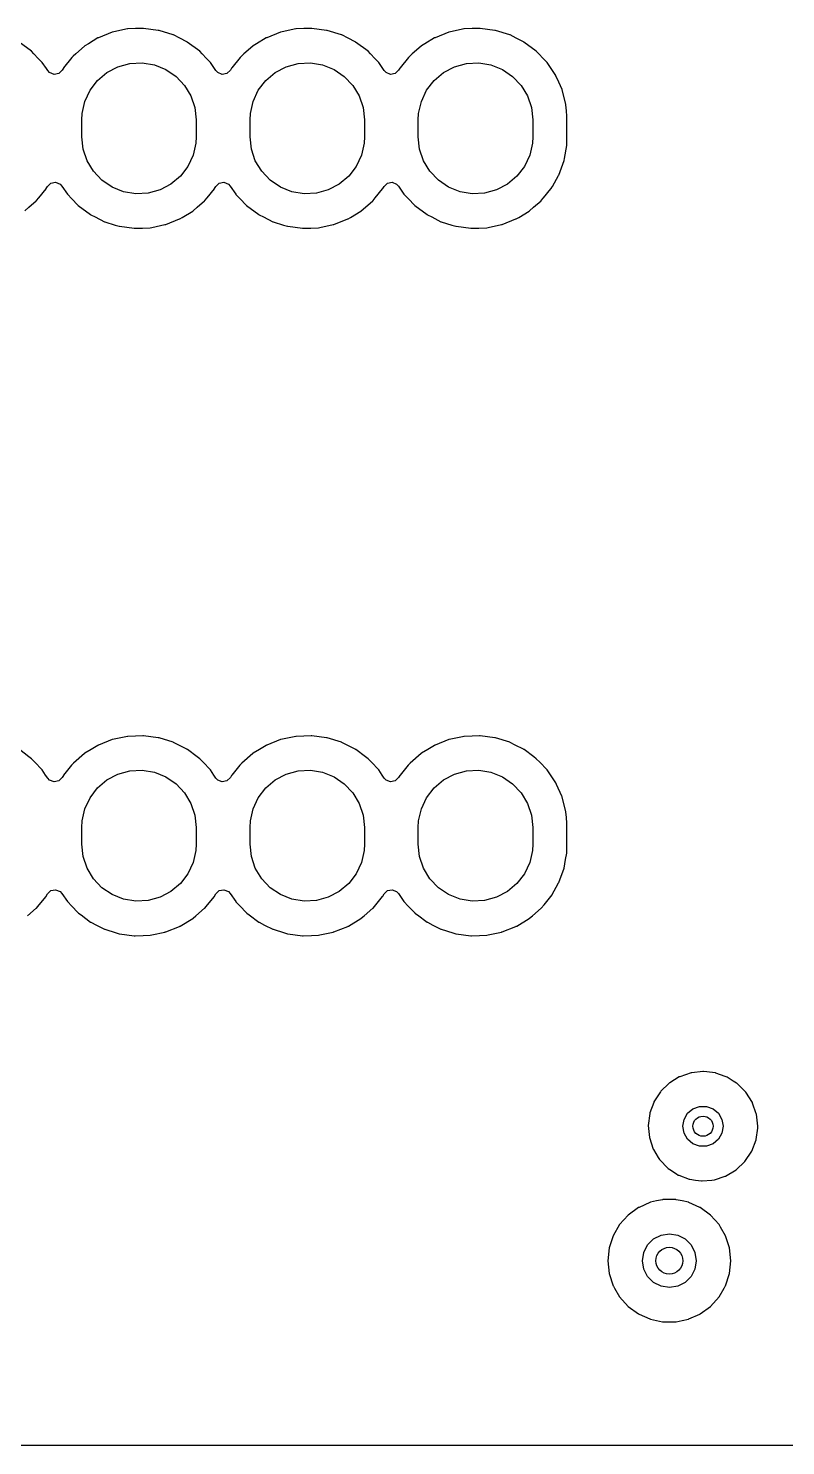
# Model space of a CAD drawing. Extents: x 1.86 to 8.44, y -4.92 to -0.87.
# Drawn here: x 3.227 to 3.67, y -4.921 to -4.091 of the extents above; entities that cross this region are included whole.
import ezdxf

# ---------------------------------------------------------------- set-up
doc = ezdxf.new("R2010")
doc.units = 0
doc.header["$MEASUREMENT"] = 0
doc.layers.add('BLACK', color=7, linetype='CONTINUOUS')

msp = doc.modelspace()

# ---------------------------------------------------------------- linework, layer by layer
at = {"layer": 'BLACK', "linetype": 'CONTINUOUS'}
for p, q in [((3.26808, -4.09711), (3.26255, -4.10047)), ((3.26826, -4.097), (3.26808, -4.09711)), ((3.26808, -4.09711), (3.26808, -4.09711)), ((3.26845, -4.09692), (3.26826, -4.097)), ((3.27651, -4.09374), (3.26845, -4.09692)), ((3.26845, -4.09692), (3.26845, -4.09692)), ((3.2767, -4.09367), (3.27651, -4.09374)), ((3.27651, -4.09374), (3.27651, -4.09374)), ((3.28451, -4.09203), (3.2767, -4.09367)), ((3.28538, -4.09184), (3.28451, -4.09203)), ((3.28558, -4.0918), (3.28538, -4.09184)), ((3.29012, -4.09163), (3.28558, -4.0918)), ((3.29444, -4.09147), (3.29012, -4.09163)), ((3.29465, -4.09146), (3.29444, -4.09147)), ((3.29444, -4.09147), (3.29444, -4.09147)), ((3.29486, -4.09149), (3.29465, -4.09146)), ((3.30344, -4.09263), (3.29486, -4.09149)), ((3.29486, -4.09149), (3.29486, -4.09149)), ((3.30365, -4.09265), (3.30344, -4.09263)), ((3.30385, -4.09272), (3.30365, -4.09265)), ((3.31212, -4.09528), (3.30385, -4.09272)), ((3.31232, -4.09534), (3.31212, -4.09528)), ((3.31212, -4.09528), (3.31212, -4.09528)), ((3.31599, -4.09721), (3.31232, -4.09534)), ((3.32022, -4.09936), (3.31599, -4.09721)), ((3.3665, -4.09711), (3.36097, -4.10047)), ((3.36668, -4.097), (3.3665, -4.09711)), ((3.3665, -4.09711), (3.3665, -4.09711)), ((3.36688, -4.09692), (3.36668, -4.097)), ((3.37493, -4.09374), (3.36688, -4.09692)), ((3.36688, -4.09692), (3.36688, -4.09692)), ((3.37513, -4.09367), (3.37493, -4.09374)), ((3.37493, -4.09374), (3.37493, -4.09374)), ((3.38294, -4.09203), (3.37513, -4.09367)), ((3.3838, -4.09184), (3.38294, -4.09203)), ((3.38401, -4.0918), (3.3838, -4.09184)), ((3.38854, -4.09163), (3.38401, -4.0918)), ((3.39287, -4.09147), (3.38854, -4.09163)), ((3.39308, -4.09146), (3.39287, -4.09147)), ((3.39287, -4.09147), (3.39287, -4.09147)), ((3.39329, -4.09149), (3.39308, -4.09146)), ((3.40187, -4.09263), (3.39329, -4.09149)), ((3.39329, -4.09149), (3.39329, -4.09149)), ((3.40208, -4.09265), (3.40187, -4.09263)), ((3.40228, -4.09272), (3.40208, -4.09265)), ((3.41055, -4.09528), (3.40228, -4.09272)), ((3.41075, -4.09534), (3.41055, -4.09528)), ((3.41055, -4.09528), (3.41055, -4.09528)), ((3.41441, -4.09721), (3.41075, -4.09534)), ((3.41865, -4.09936), (3.41441, -4.09721)), ((3.46493, -4.09711), (3.4594, -4.10047)), ((3.46511, -4.097), (3.46493, -4.09711)), ((3.46493, -4.09711), (3.46493, -4.09711)), ((3.4653, -4.09692), (3.46511, -4.097)), ((3.47336, -4.09374), (3.4653, -4.09692)), ((3.4653, -4.09692), (3.4653, -4.09692)), ((3.47355, -4.09367), (3.47336, -4.09374)), ((3.47336, -4.09374), (3.47336, -4.09374)), ((3.48136, -4.09203), (3.47355, -4.09367)), ((3.48223, -4.09184), (3.48136, -4.09203)), ((3.48243, -4.0918), (3.48223, -4.09184)), ((3.48697, -4.09163), (3.48243, -4.0918)), ((3.4913, -4.09147), (3.48697, -4.09163)), ((3.4915, -4.09146), (3.4913, -4.09147)), ((3.4913, -4.09147), (3.4913, -4.09147)), ((3.49171, -4.09149), (3.4915, -4.09146)), ((3.50029, -4.09263), (3.49171, -4.09149)), ((3.49171, -4.09149), (3.49171, -4.09149)), ((3.5005, -4.09265), (3.50029, -4.09263)), ((3.5007, -4.09272), (3.5005, -4.09265)), ((3.50897, -4.09528), (3.5007, -4.09272)), ((3.50917, -4.09534), (3.50897, -4.09528)), ((3.50897, -4.09528), (3.50897, -4.09528)), ((3.51284, -4.09721), (3.50917, -4.09534)), ((3.51707, -4.09936), (3.51284, -4.09721)), ((3.22927, -4.10488), (3.22199, -4.09946)), ((3.23065, -4.10632), (3.22927, -4.10488)), ((3.23323, -4.10902), (3.23065, -4.10632)), ((3.25513, -4.10637), (3.25364, -4.10766)), ((3.26034, -4.10185), (3.25513, -4.10637)), ((3.2605, -4.10171), (3.26034, -4.10185)), ((3.26255, -4.10047), (3.2605, -4.10171)), ((3.32041, -4.09946), (3.32022, -4.09936)), ((3.32022, -4.09936), (3.32022, -4.09936)), ((3.32769, -4.10488), (3.32041, -4.09946)), ((3.32908, -4.10632), (3.32769, -4.10488)), ((3.33165, -4.10902), (3.32908, -4.10632)), ((3.35356, -4.10637), (3.35207, -4.10766)), ((3.35877, -4.10185), (3.35356, -4.10637)), ((3.35892, -4.10171), (3.35877, -4.10185)), ((3.36097, -4.10047), (3.35892, -4.10171)), ((3.41884, -4.09946), (3.41865, -4.09936)), ((3.41865, -4.09936), (3.41865, -4.09936)), ((3.42612, -4.10488), (3.41884, -4.09946)), ((3.4275, -4.10632), (3.42612, -4.10488)), ((3.43008, -4.10902), (3.4275, -4.10632)), ((3.45198, -4.10637), (3.45049, -4.10766)), ((3.45719, -4.10185), (3.45198, -4.10637)), ((3.45735, -4.10171), (3.45719, -4.10185)), ((3.4594, -4.10047), (3.45735, -4.10171)), ((3.51708, -4.09936), (3.51707, -4.09936)), ((3.51726, -4.09946), (3.51708, -4.09936)), ((3.52454, -4.10488), (3.51726, -4.09946)), ((3.52593, -4.10632), (3.52454, -4.10488)), ((3.5285, -4.10902), (3.52593, -4.10632)), ((3.23553, -4.11144), (3.23323, -4.10902)), ((3.23796, -4.11505), (3.23553, -4.11144)), ((3.23876, -4.11623), (3.23796, -4.11505)), ((3.24789, -4.11468), (3.24718, -4.11592)), ((3.24802, -4.11451), (3.24789, -4.11468)), ((3.25295, -4.10851), (3.24802, -4.11451)), ((3.24802, -4.11451), (3.24802, -4.11451)), ((3.25364, -4.10766), (3.25295, -4.10851)), ((3.27341, -4.11734), (3.27981, -4.11396)), ((3.27981, -4.11396), (3.28678, -4.11204)), ((3.28678, -4.11204), (3.29399, -4.11167)), ((3.29399, -4.11167), (3.30113, -4.11285)), ((3.30113, -4.11285), (3.30784, -4.11553)), ((3.30784, -4.11553), (3.31382, -4.11959)), ((3.33396, -4.11144), (3.33165, -4.10902)), ((3.33639, -4.11505), (3.33396, -4.11144)), ((3.33718, -4.11623), (3.33639, -4.11505)), ((3.34631, -4.11468), (3.34561, -4.11592)), ((3.34645, -4.11451), (3.34631, -4.11468)), ((3.35137, -4.10851), (3.34645, -4.11451)), ((3.34645, -4.11451), (3.34645, -4.11451)), ((3.35207, -4.10766), (3.35137, -4.10851)), ((3.37184, -4.11734), (3.37823, -4.11396)), ((3.37823, -4.11396), (3.3852, -4.11204)), ((3.3852, -4.11204), (3.39242, -4.11167)), ((3.39242, -4.11167), (3.39955, -4.11285)), ((3.39955, -4.11285), (3.40626, -4.11553)), ((3.40626, -4.11553), (3.41224, -4.11959)), ((3.43238, -4.11144), (3.43008, -4.10902)), ((3.43481, -4.11505), (3.43238, -4.11144)), ((3.43561, -4.11623), (3.43481, -4.11505)), ((3.44474, -4.11468), (3.44403, -4.11592)), ((3.44487, -4.11451), (3.44474, -4.11468)), ((3.4498, -4.10851), (3.44487, -4.11451)), ((3.44487, -4.11451), (3.44487, -4.11451)), ((3.45049, -4.10766), (3.4498, -4.10851)), ((3.47026, -4.11734), (3.47666, -4.11396)), ((3.47666, -4.11396), (3.48363, -4.11204)), ((3.48363, -4.11204), (3.49084, -4.11167)), ((3.49084, -4.11167), (3.49798, -4.11285)), ((3.49798, -4.11285), (3.50469, -4.11553)), ((3.50469, -4.11553), (3.51067, -4.11959)), ((3.53081, -4.11144), (3.5285, -4.10902)), ((3.53588, -4.11897), (3.53081, -4.11144)), ((3.23983, -4.11738), (3.23876, -4.11623)), ((3.24243, -4.1184), (3.23983, -4.11738)), ((3.24517, -4.11786), (3.24243, -4.1184)), ((3.24718, -4.11592), (3.24517, -4.11786)), ((3.2635, -4.12774), (3.26789, -4.122)), ((3.26789, -4.122), (3.27341, -4.11734)), ((3.31382, -4.11959), (3.31878, -4.12485)), ((3.33825, -4.11738), (3.33718, -4.11623)), ((3.34086, -4.1184), (3.33825, -4.11738)), ((3.3436, -4.11786), (3.34086, -4.1184)), ((3.34561, -4.11592), (3.3436, -4.11786)), ((3.36193, -4.12774), (3.36632, -4.122)), ((3.36632, -4.122), (3.37184, -4.11734)), ((3.41224, -4.11959), (3.41721, -4.12485)), ((3.43668, -4.11738), (3.43561, -4.11623)), ((3.43928, -4.1184), (3.43668, -4.11738)), ((3.44202, -4.11786), (3.43928, -4.1184)), ((3.44403, -4.11592), (3.44202, -4.11786)), ((3.46035, -4.12774), (3.46474, -4.122)), ((3.46474, -4.122), (3.47026, -4.11734)), ((3.51067, -4.11959), (3.51563, -4.12485)), ((3.53596, -4.11917), (3.53588, -4.11897)), ((3.5377, -4.12302), (3.53596, -4.11917)), ((3.53961, -4.12725), (3.5377, -4.12302)), ((3.26045, -4.13429), (3.2635, -4.12774)), ((3.31878, -4.12485), (3.3225, -4.13104)), ((3.3225, -4.13104), (3.32481, -4.13789)), ((3.35887, -4.13429), (3.36193, -4.12774)), ((3.41721, -4.12485), (3.42093, -4.13104)), ((3.42093, -4.13104), (3.42324, -4.13789)), ((3.4573, -4.13429), (3.46035, -4.12774)), ((3.51563, -4.12485), (3.51935, -4.13104)), ((3.51935, -4.13104), (3.52166, -4.13789)), ((3.53966, -4.12745), (3.53961, -4.12725)), ((3.54183, -4.13583), (3.53966, -4.12745)), ((3.53966, -4.12745), (3.53966, -4.12745)), ((3.25887, -4.14135), (3.26045, -4.13429)), ((3.32481, -4.13789), (3.32559, -4.14508)), ((3.3573, -4.14135), (3.35887, -4.13429)), ((3.42324, -4.13789), (3.42402, -4.14508)), ((3.45572, -4.14135), (3.4573, -4.13429)), ((3.52166, -4.13789), (3.52244, -4.14508)), ((3.54189, -4.13603), (3.54183, -4.13583)), ((3.54183, -4.13583), (3.54183, -4.13583)), ((3.5419, -4.13624), (3.54189, -4.13603)), ((3.5422, -4.13977), (3.5419, -4.13624)), ((3.5419, -4.13624), (3.5419, -4.13624)), ((3.54246, -4.1428), (3.5422, -4.13977)), ((3.25866, -4.14508), (3.25887, -4.14135)), ((3.25866, -4.15492), (3.25866, -4.14508)), ((3.32559, -4.14508), (3.32559, -4.15492)), ((3.35709, -4.14508), (3.3573, -4.14135)), ((3.35709, -4.15492), (3.35709, -4.14508)), ((3.42402, -4.14508), (3.42402, -4.15492)), ((3.45551, -4.14508), (3.45572, -4.14135)), ((3.45551, -4.15492), (3.45551, -4.14508)), ((3.52244, -4.14508), (3.52244, -4.15492)), ((3.54246, -4.15902), (3.54246, -4.1428)), ((3.25944, -4.16211), (3.25866, -4.15492)), ((3.32559, -4.15492), (3.32538, -4.15865)), ((3.35787, -4.16211), (3.35709, -4.15492)), ((3.42402, -4.15492), (3.42381, -4.15865)), ((3.45629, -4.16211), (3.45551, -4.15492)), ((3.52244, -4.15492), (3.52223, -4.15865)), ((3.26175, -4.16896), (3.25944, -4.16211)), ((3.32538, -4.15865), (3.32381, -4.16571)), ((3.36017, -4.16896), (3.35787, -4.16211)), ((3.42381, -4.15865), (3.42223, -4.16571)), ((3.4586, -4.16896), (3.45629, -4.16211)), ((3.52223, -4.15865), (3.52066, -4.16571)), ((3.54102, -4.16771), (3.54239, -4.16013)), ((3.54239, -4.16013), (3.54242, -4.15997)), ((3.54239, -4.16013), (3.54239, -4.16013)), ((3.54242, -4.15997), (3.54246, -4.15902)), ((3.26547, -4.17515), (3.26175, -4.16896)), ((3.32075, -4.17226), (3.31636, -4.178)), ((3.32381, -4.16571), (3.32075, -4.17226)), ((3.3639, -4.17515), (3.36017, -4.16896)), ((3.41918, -4.17226), (3.41479, -4.178)), ((3.42223, -4.16571), (3.41918, -4.17226)), ((3.46232, -4.17515), (3.4586, -4.16896)), ((3.5176, -4.17226), (3.51321, -4.178)), ((3.52066, -4.16571), (3.5176, -4.17226)), ((3.5377, -4.17744), (3.5408, -4.1689)), ((3.5408, -4.1689), (3.54102, -4.16771)), ((3.23864, -4.18408), (3.24065, -4.18214)), ((3.24065, -4.18214), (3.2434, -4.1816)), ((3.2434, -4.1816), (3.246, -4.18262)), ((3.27044, -4.18041), (3.26547, -4.17515)), ((3.27642, -4.18447), (3.27044, -4.18041)), ((3.31636, -4.178), (3.31084, -4.18266)), ((3.33707, -4.18408), (3.33908, -4.18214)), ((3.33908, -4.18214), (3.34182, -4.1816)), ((3.34182, -4.1816), (3.34442, -4.18262)), ((3.36886, -4.18041), (3.3639, -4.17515)), ((3.37484, -4.18447), (3.36886, -4.18041)), ((3.41479, -4.178), (3.40926, -4.18266)), ((3.43549, -4.18408), (3.43751, -4.18214)), ((3.43751, -4.18214), (3.44025, -4.1816)), ((3.44025, -4.1816), (3.44285, -4.18262)), ((3.46729, -4.18041), (3.46232, -4.17515)), ((3.47327, -4.18447), (3.46729, -4.18041)), ((3.51321, -4.178), (3.50769, -4.18266)), ((3.53393, -4.18407), (3.5376, -4.17762)), ((3.5376, -4.17762), (3.5377, -4.17744)), ((3.23352, -4.19071), (3.2378, -4.18549)), ((3.2378, -4.18549), (3.23794, -4.18532)), ((3.2378, -4.18549), (3.2378, -4.18549)), ((3.23794, -4.18532), (3.23864, -4.18408)), ((3.246, -4.18262), (3.24707, -4.18377)), ((3.24707, -4.18377), (3.25029, -4.18856)), ((3.25029, -4.18856), (3.25044, -4.18871)), ((3.25044, -4.18871), (3.25044, -4.18871)), ((3.25044, -4.18871), (3.25265, -4.19102)), ((3.28313, -4.18715), (3.27642, -4.18447)), ((3.29026, -4.18833), (3.28313, -4.18715)), ((3.29748, -4.18796), (3.29026, -4.18833)), ((3.30445, -4.18604), (3.29748, -4.18796)), ((3.31084, -4.18266), (3.30445, -4.18604)), ((3.33195, -4.19071), (3.33623, -4.18549)), ((3.33623, -4.18549), (3.33636, -4.18532)), ((3.33623, -4.18549), (3.33623, -4.18549)), ((3.33636, -4.18532), (3.33707, -4.18408)), ((3.34442, -4.18262), (3.3455, -4.18377)), ((3.3455, -4.18377), (3.34872, -4.18856)), ((3.34872, -4.18856), (3.34886, -4.18871)), ((3.34886, -4.18871), (3.34886, -4.18871)), ((3.34886, -4.18871), (3.35107, -4.19102)), ((3.38155, -4.18715), (3.37484, -4.18447)), ((3.38868, -4.18833), (3.38155, -4.18715)), ((3.3959, -4.18796), (3.38868, -4.18833)), ((3.40287, -4.18604), (3.3959, -4.18796)), ((3.40926, -4.18266), (3.40287, -4.18604)), ((3.43037, -4.19071), (3.43466, -4.18549)), ((3.43466, -4.18549), (3.43479, -4.18532)), ((3.43466, -4.18549), (3.43466, -4.18549)), ((3.43479, -4.18532), (3.43549, -4.18408)), ((3.44285, -4.18262), (3.44392, -4.18377)), ((3.44392, -4.18377), (3.44714, -4.18856)), ((3.44714, -4.18856), (3.44729, -4.18871)), ((3.44729, -4.18871), (3.44729, -4.18871)), ((3.44729, -4.18871), (3.4495, -4.19102)), ((3.47998, -4.18715), (3.47327, -4.18447)), ((3.48711, -4.18833), (3.47998, -4.18715)), ((3.49433, -4.18796), (3.48711, -4.18833)), ((3.5013, -4.18604), (3.49433, -4.18796)), ((3.50769, -4.18266), (3.5013, -4.18604)), ((3.5288, -4.19071), (3.53308, -4.18549)), ((3.53308, -4.18549), (3.53321, -4.18532)), ((3.53308, -4.18549), (3.53308, -4.18549)), ((3.53321, -4.18532), (3.53385, -4.1842)), ((3.53385, -4.1842), (3.53393, -4.18407)), ((3.22533, -4.19829), (3.22771, -4.19623)), ((3.22771, -4.19623), (3.23202, -4.19248)), ((3.23202, -4.19248), (3.23218, -4.19234)), ((3.23202, -4.19248), (3.23202, -4.19248)), ((3.23218, -4.19234), (3.23352, -4.19071)), ((3.25265, -4.19102), (3.25656, -4.19512)), ((3.25656, -4.19512), (3.26384, -4.20054)), ((3.31742, -4.20214), (3.32357, -4.1984)), ((3.32357, -4.1984), (3.32375, -4.19829)), ((3.32357, -4.1984), (3.32357, -4.1984)), ((3.32375, -4.19829), (3.32613, -4.19623)), ((3.32613, -4.19623), (3.33045, -4.19248)), ((3.33045, -4.19248), (3.33061, -4.19234)), ((3.33045, -4.19248), (3.33045, -4.19248)), ((3.33061, -4.19234), (3.33195, -4.19071)), ((3.35107, -4.19102), (3.35498, -4.19512)), ((3.35498, -4.19512), (3.36227, -4.20054)), ((3.41584, -4.20214), (3.422, -4.1984)), ((3.422, -4.1984), (3.42218, -4.19829)), ((3.422, -4.1984), (3.422, -4.1984)), ((3.42218, -4.19829), (3.42456, -4.19623)), ((3.42456, -4.19623), (3.42887, -4.19248)), ((3.42887, -4.19248), (3.42903, -4.19234)), ((3.42887, -4.19248), (3.42887, -4.19248)), ((3.42903, -4.19234), (3.43037, -4.19071)), ((3.4495, -4.19102), (3.45341, -4.19512)), ((3.45341, -4.19512), (3.46069, -4.20054)), ((3.51427, -4.20214), (3.52042, -4.1984)), ((3.52042, -4.1984), (3.5206, -4.19829)), ((3.52042, -4.1984), (3.52042, -4.1984)), ((3.5206, -4.19829), (3.52298, -4.19623)), ((3.52298, -4.19623), (3.5273, -4.19248)), ((3.5273, -4.19248), (3.52746, -4.19234)), ((3.5273, -4.19248), (3.5273, -4.19248)), ((3.52746, -4.19234), (3.5288, -4.19071)), ((3.26384, -4.20054), (3.26403, -4.20064)), ((3.26403, -4.20064), (3.26403, -4.20064)), ((3.26403, -4.20064), (3.26652, -4.2019)), ((3.26652, -4.2019), (3.27193, -4.20466)), ((3.27193, -4.20466), (3.27213, -4.20472)), ((3.27213, -4.20472), (3.27213, -4.20472)), ((3.27213, -4.20472), (3.27826, -4.20662)), ((3.27826, -4.20662), (3.2806, -4.20735)), ((3.29956, -4.20801), (3.30735, -4.20638)), ((3.30735, -4.20638), (3.30755, -4.20633)), ((3.30755, -4.20633), (3.30775, -4.20626)), ((3.30775, -4.20626), (3.3158, -4.20308)), ((3.30775, -4.20626), (3.30775, -4.20626)), ((3.3158, -4.20308), (3.31599, -4.203)), ((3.3158, -4.20308), (3.3158, -4.20308)), ((3.31599, -4.203), (3.31742, -4.20214)), ((3.36227, -4.20054), (3.36245, -4.20064)), ((3.36245, -4.20064), (3.36245, -4.20064)), ((3.36245, -4.20064), (3.36494, -4.2019)), ((3.36494, -4.2019), (3.37036, -4.20466)), ((3.37036, -4.20466), (3.37056, -4.20472)), ((3.37056, -4.20472), (3.37056, -4.20472)), ((3.37056, -4.20472), (3.37669, -4.20662)), ((3.37669, -4.20662), (3.37902, -4.20735)), ((3.39798, -4.20801), (3.40577, -4.20638)), ((3.40577, -4.20638), (3.40598, -4.20633)), ((3.40598, -4.20633), (3.40617, -4.20626)), ((3.40617, -4.20626), (3.41422, -4.20308)), ((3.40617, -4.20626), (3.40617, -4.20626)), ((3.41422, -4.20308), (3.41442, -4.203)), ((3.41422, -4.20308), (3.41422, -4.20308)), ((3.41442, -4.203), (3.41584, -4.20214)), ((3.46069, -4.20054), (3.46088, -4.20064)), ((3.46088, -4.20064), (3.46088, -4.20064)), ((3.46088, -4.20064), (3.46337, -4.2019)), ((3.46337, -4.2019), (3.46878, -4.20466)), ((3.46878, -4.20466), (3.46898, -4.20472)), ((3.46898, -4.20472), (3.46898, -4.20472)), ((3.46898, -4.20472), (3.47511, -4.20662)), ((3.47511, -4.20662), (3.47745, -4.20735)), ((3.49641, -4.20801), (3.5042, -4.20638)), ((3.5042, -4.20638), (3.5044, -4.20633)), ((3.5044, -4.20633), (3.5046, -4.20626)), ((3.5046, -4.20626), (3.51265, -4.20308)), ((3.5046, -4.20626), (3.5046, -4.20626)), ((3.51265, -4.20308), (3.51284, -4.203)), ((3.51265, -4.20308), (3.51265, -4.20308)), ((3.51284, -4.203), (3.51427, -4.20214)), ((3.2806, -4.20735), (3.28081, -4.20737)), ((3.28081, -4.20737), (3.28939, -4.20851)), ((3.28939, -4.20851), (3.28939, -4.20851)), ((3.28939, -4.20851), (3.2896, -4.20854)), ((3.2896, -4.20854), (3.28981, -4.20853)), ((3.28981, -4.20853), (3.29413, -4.20837)), ((3.28981, -4.20853), (3.28981, -4.20853)), ((3.29413, -4.20837), (3.29867, -4.2082)), ((3.29867, -4.2082), (3.29956, -4.20801)), ((3.37902, -4.20735), (3.37923, -4.20737)), ((3.37923, -4.20737), (3.38781, -4.20851)), ((3.38781, -4.20851), (3.38781, -4.20851)), ((3.38781, -4.20851), (3.38802, -4.20854)), ((3.38802, -4.20854), (3.38823, -4.20853)), ((3.38823, -4.20853), (3.39256, -4.20837)), ((3.38823, -4.20853), (3.38823, -4.20853)), ((3.39256, -4.20837), (3.39709, -4.2082)), ((3.39709, -4.2082), (3.39798, -4.20801)), ((3.47745, -4.20735), (3.47766, -4.20737)), ((3.47766, -4.20737), (3.48624, -4.20851)), ((3.48624, -4.20851), (3.48624, -4.20851)), ((3.48624, -4.20851), (3.48645, -4.20854)), ((3.48645, -4.20854), (3.48666, -4.20853)), ((3.48666, -4.20853), (3.49098, -4.20837)), ((3.48666, -4.20853), (3.48666, -4.20853)), ((3.49098, -4.20837), (3.49552, -4.2082)), ((3.49552, -4.2082), (3.49641, -4.20801)), ((3.29012, -4.5058), (3.28558, -4.50597)), ((3.29444, -4.50564), (3.29012, -4.5058)), ((3.29465, -4.50563), (3.29444, -4.50564)), ((3.29444, -4.50564), (3.29444, -4.50564)), ((3.29486, -4.50566), (3.29465, -4.50563)), ((3.30344, -4.5068), (3.29486, -4.50566)), ((3.29486, -4.50566), (3.29486, -4.50566)), ((3.38854, -4.5058), (3.38401, -4.50597)), ((3.39287, -4.50564), (3.38854, -4.5058)), ((3.39308, -4.50563), (3.39287, -4.50564)), ((3.39287, -4.50564), (3.39287, -4.50564)), ((3.39329, -4.50566), (3.39308, -4.50563)), ((3.40187, -4.5068), (3.39329, -4.50566)), ((3.39329, -4.50566), (3.39329, -4.50566)), ((3.48697, -4.5058), (3.48243, -4.50597)), ((3.4913, -4.50564), (3.48697, -4.5058)), ((3.4915, -4.50563), (3.4913, -4.50564)), ((3.4913, -4.50564), (3.4913, -4.50564)), ((3.49171, -4.50566), (3.4915, -4.50563)), ((3.50029, -4.5068), (3.49171, -4.50566)), ((3.49171, -4.50566), (3.49171, -4.50566)), ((3.22772, -4.5179), (3.22216, -4.51376)), ((3.26421, -4.51363), (3.2605, -4.51588)), ((3.26808, -4.51128), (3.26421, -4.51363)), ((3.26826, -4.51117), (3.26808, -4.51128)), ((3.26808, -4.51128), (3.26808, -4.51128)), ((3.26845, -4.5111), (3.26826, -4.51117)), ((3.27651, -4.50792), (3.26845, -4.5111)), ((3.26845, -4.5111), (3.26845, -4.5111)), ((3.2767, -4.50784), (3.27651, -4.50792)), ((3.27651, -4.50792), (3.27651, -4.50792)), ((3.28451, -4.5062), (3.2767, -4.50784)), ((3.28538, -4.50602), (3.28451, -4.5062)), ((3.28558, -4.50597), (3.28538, -4.50602)), ((3.30365, -4.50683), (3.30344, -4.5068)), ((3.30385, -4.50689), (3.30365, -4.50683)), ((3.31212, -4.50946), (3.30385, -4.50689)), ((3.31232, -4.50952), (3.31212, -4.50946)), ((3.31212, -4.50946), (3.31212, -4.50946)), ((3.31542, -4.5111), (3.31232, -4.50952)), ((3.32022, -4.51354), (3.31542, -4.5111)), ((3.32041, -4.51363), (3.32022, -4.51354)), ((3.32022, -4.51354), (3.32022, -4.51354)), ((3.32058, -4.51376), (3.32041, -4.51363)), ((3.32615, -4.5179), (3.32058, -4.51376)), ((3.32058, -4.51376), (3.32058, -4.51376)), ((3.36263, -4.51363), (3.35892, -4.51588)), ((3.3665, -4.51128), (3.36263, -4.51363)), ((3.36668, -4.51117), (3.3665, -4.51128)), ((3.3665, -4.51128), (3.3665, -4.51128)), ((3.36688, -4.5111), (3.36668, -4.51117)), ((3.37493, -4.50792), (3.36688, -4.5111)), ((3.36688, -4.5111), (3.36688, -4.5111)), ((3.37513, -4.50784), (3.37493, -4.50792)), ((3.37493, -4.50792), (3.37493, -4.50792)), ((3.38294, -4.5062), (3.37513, -4.50784)), ((3.3838, -4.50602), (3.38294, -4.5062)), ((3.38401, -4.50597), (3.3838, -4.50602)), ((3.40208, -4.50683), (3.40187, -4.5068)), ((3.40228, -4.50689), (3.40208, -4.50683)), ((3.41055, -4.50946), (3.40228, -4.50689)), ((3.41075, -4.50952), (3.41055, -4.50946)), ((3.41055, -4.50946), (3.41055, -4.50946)), ((3.41385, -4.5111), (3.41075, -4.50952)), ((3.41865, -4.51354), (3.41385, -4.5111)), ((3.41884, -4.51363), (3.41865, -4.51354)), ((3.41865, -4.51354), (3.41865, -4.51354)), ((3.41901, -4.51376), (3.41884, -4.51363)), ((3.42457, -4.5179), (3.41901, -4.51376)), ((3.41901, -4.51376), (3.41901, -4.51376)), ((3.46106, -4.51363), (3.45735, -4.51588)), ((3.46493, -4.51128), (3.46106, -4.51363)), ((3.46511, -4.51117), (3.46493, -4.51128)), ((3.46493, -4.51128), (3.46493, -4.51128)), ((3.4653, -4.5111), (3.46511, -4.51117)), ((3.47336, -4.50792), (3.4653, -4.5111)), ((3.4653, -4.5111), (3.4653, -4.5111)), ((3.47355, -4.50784), (3.47336, -4.50792)), ((3.47336, -4.50792), (3.47336, -4.50792)), ((3.48136, -4.5062), (3.47355, -4.50784)), ((3.48223, -4.50602), (3.48136, -4.5062)), ((3.48243, -4.50597), (3.48223, -4.50602)), ((3.5005, -4.50683), (3.50029, -4.5068)), ((3.5007, -4.50689), (3.5005, -4.50683)), ((3.50897, -4.50946), (3.5007, -4.50689)), ((3.50917, -4.50952), (3.50897, -4.50946)), ((3.50897, -4.50946), (3.50897, -4.50946)), ((3.51227, -4.5111), (3.50917, -4.50952)), ((3.51707, -4.51354), (3.51227, -4.5111)), ((3.51708, -4.51354), (3.51707, -4.51354)), ((3.51726, -4.51363), (3.51708, -4.51354)), ((3.51743, -4.51376), (3.51726, -4.51363)), ((3.523, -4.5179), (3.51743, -4.51376)), ((3.51743, -4.51376), (3.51743, -4.51376)), ((3.22927, -4.51905), (3.22772, -4.5179)), ((3.23125, -4.52113), (3.22927, -4.51905)), ((3.23536, -4.52544), (3.23125, -4.52113)), ((3.25364, -4.52183), (3.25275, -4.52292)), ((3.2539, -4.52161), (3.25364, -4.52183)), ((3.26034, -4.51602), (3.2539, -4.52161)), ((3.2605, -4.51588), (3.26034, -4.51602)), ((3.32769, -4.51905), (3.32615, -4.5179)), ((3.32968, -4.52113), (3.32769, -4.51905)), ((3.33379, -4.52544), (3.32968, -4.52113)), ((3.35207, -4.52183), (3.35117, -4.52292)), ((3.35232, -4.52161), (3.35207, -4.52183)), ((3.35877, -4.51602), (3.35232, -4.52161)), ((3.35892, -4.51588), (3.35877, -4.51602)), ((3.42612, -4.51905), (3.42457, -4.5179)), ((3.4281, -4.52113), (3.42612, -4.51905)), ((3.43222, -4.52544), (3.4281, -4.52113)), ((3.45049, -4.52183), (3.4496, -4.52292)), ((3.45075, -4.52161), (3.45049, -4.52183)), ((3.45719, -4.51602), (3.45075, -4.52161)), ((3.45735, -4.51588), (3.45719, -4.51602)), ((3.52454, -4.51905), (3.523, -4.5179)), ((3.52653, -4.52113), (3.52454, -4.51905)), ((3.53064, -4.52544), (3.52653, -4.52113)), ((3.23553, -4.52562), (3.23536, -4.52544)), ((3.23755, -4.52861), (3.23553, -4.52562)), ((3.23876, -4.5304), (3.23755, -4.52861)), ((3.23983, -4.53155), (3.23876, -4.5304)), ((3.24718, -4.53009), (3.24517, -4.53203)), ((3.24789, -4.52885), (3.24718, -4.53009)), ((3.24802, -4.52869), (3.24789, -4.52885)), ((3.25275, -4.52292), (3.24802, -4.52869)), ((3.24802, -4.52869), (3.24802, -4.52869)), ((3.27341, -4.53151), (3.27981, -4.52814)), ((3.27981, -4.52814), (3.28678, -4.52622)), ((3.28678, -4.52622), (3.29399, -4.52584)), ((3.29399, -4.52584), (3.30113, -4.52702)), ((3.30113, -4.52702), (3.30784, -4.5297)), ((3.30784, -4.5297), (3.31382, -4.53377)), ((3.33396, -4.52562), (3.33379, -4.52544)), ((3.33597, -4.52861), (3.33396, -4.52562)), ((3.33718, -4.5304), (3.33597, -4.52861)), ((3.33825, -4.53155), (3.33718, -4.5304)), ((3.34561, -4.53009), (3.3436, -4.53203)), ((3.34631, -4.52885), (3.34561, -4.53009)), ((3.34645, -4.52869), (3.34631, -4.52885)), ((3.35117, -4.52292), (3.34645, -4.52869)), ((3.34645, -4.52869), (3.34645, -4.52869)), ((3.37184, -4.53151), (3.37823, -4.52814)), ((3.37823, -4.52814), (3.3852, -4.52622)), ((3.3852, -4.52622), (3.39242, -4.52584)), ((3.39242, -4.52584), (3.39955, -4.52702)), ((3.39955, -4.52702), (3.40626, -4.5297)), ((3.40626, -4.5297), (3.41224, -4.53377)), ((3.43238, -4.52562), (3.43222, -4.52544)), ((3.4344, -4.52861), (3.43238, -4.52562)), ((3.43561, -4.5304), (3.4344, -4.52861)), ((3.43668, -4.53155), (3.43561, -4.5304)), ((3.44403, -4.53009), (3.44202, -4.53203)), ((3.44474, -4.52885), (3.44403, -4.53009)), ((3.44487, -4.52869), (3.44474, -4.52885)), ((3.4496, -4.52292), (3.44487, -4.52869)), ((3.44487, -4.52869), (3.44487, -4.52869)), ((3.47026, -4.53151), (3.47666, -4.52814)), ((3.47666, -4.52814), (3.48363, -4.52622)), ((3.48363, -4.52622), (3.49084, -4.52584)), ((3.49084, -4.52584), (3.49798, -4.52702)), ((3.49798, -4.52702), (3.50469, -4.5297)), ((3.50469, -4.5297), (3.51067, -4.53377)), ((3.53081, -4.52562), (3.53064, -4.52544)), ((3.53588, -4.53315), (3.53081, -4.52562)), ((3.24243, -4.53258), (3.23983, -4.53155)), ((3.24517, -4.53203), (3.24243, -4.53258)), ((3.2635, -4.54192), (3.26789, -4.53617)), ((3.26789, -4.53617), (3.27341, -4.53151)), ((3.31382, -4.53377), (3.31878, -4.53902)), ((3.34086, -4.53258), (3.33825, -4.53155)), ((3.3436, -4.53203), (3.34086, -4.53258)), ((3.36193, -4.54192), (3.36632, -4.53617)), ((3.36632, -4.53617), (3.37184, -4.53151)), ((3.41224, -4.53377), (3.41721, -4.53902)), ((3.43928, -4.53258), (3.43668, -4.53155)), ((3.44202, -4.53203), (3.43928, -4.53258)), ((3.46035, -4.54192), (3.46474, -4.53617)), ((3.46474, -4.53617), (3.47026, -4.53151)), ((3.51067, -4.53377), (3.51563, -4.53902)), ((3.53638, -4.53426), (3.53588, -4.53315)), ((3.53944, -4.54105), (3.53638, -4.53426)), ((3.26045, -4.54847), (3.2635, -4.54192)), ((3.31878, -4.53902), (3.3225, -4.54522)), ((3.3225, -4.54522), (3.32481, -4.55207)), ((3.35887, -4.54847), (3.36193, -4.54192)), ((3.41721, -4.53902), (3.42093, -4.54522)), ((3.42093, -4.54522), (3.42324, -4.55207)), ((3.4573, -4.54847), (3.46035, -4.54192)), ((3.51563, -4.53902), (3.51935, -4.54522)), ((3.51935, -4.54522), (3.52166, -4.55207)), ((3.53961, -4.54142), (3.53944, -4.54105)), ((3.53966, -4.54163), (3.53961, -4.54142)), ((3.54183, -4.55), (3.53966, -4.54163)), ((3.53966, -4.54163), (3.53966, -4.54163)), ((3.25866, -4.55925), (3.25887, -4.55552)), ((3.25887, -4.55552), (3.26045, -4.54847)), ((3.32481, -4.55207), (3.32559, -4.55925)), ((3.35709, -4.55925), (3.3573, -4.55552)), ((3.3573, -4.55552), (3.35887, -4.54847)), ((3.42324, -4.55207), (3.42402, -4.55925)), ((3.45551, -4.55925), (3.45572, -4.55552)), ((3.45572, -4.55552), (3.4573, -4.54847)), ((3.52166, -4.55207), (3.52244, -4.55925)), ((3.54189, -4.55021), (3.54183, -4.55)), ((3.54183, -4.55), (3.54183, -4.55)), ((3.5419, -4.55042), (3.54189, -4.55021)), ((3.54214, -4.55324), (3.5419, -4.55042)), ((3.5419, -4.55042), (3.5419, -4.55042)), ((3.54246, -4.55697), (3.54214, -4.55324)), ((3.25866, -4.56909), (3.25866, -4.55925)), ((3.32559, -4.55925), (3.32559, -4.56909)), ((3.35709, -4.56909), (3.35709, -4.55925)), ((3.42402, -4.55925), (3.42402, -4.56909)), ((3.45551, -4.56909), (3.45551, -4.55925)), ((3.52244, -4.55925), (3.52244, -4.56909)), ((3.54246, -4.5732), (3.54246, -4.55697)), ((3.25944, -4.57628), (3.25866, -4.56909)), ((3.32559, -4.56909), (3.32538, -4.57282)), ((3.35787, -4.57628), (3.35709, -4.56909)), ((3.42402, -4.56909), (3.42381, -4.57282)), ((3.45629, -4.57628), (3.45551, -4.56909)), ((3.52244, -4.56909), (3.52223, -4.57282)), ((3.26175, -4.58313), (3.25944, -4.57628)), ((3.32381, -4.57988), (3.32075, -4.58643)), ((3.32538, -4.57282), (3.32381, -4.57988)), ((3.36017, -4.58313), (3.35787, -4.57628)), ((3.42223, -4.57988), (3.41918, -4.58643)), ((3.42381, -4.57282), (3.42223, -4.57988)), ((3.4586, -4.58313), (3.45629, -4.57628)), ((3.52066, -4.57988), (3.5176, -4.58643)), ((3.52223, -4.57282), (3.52066, -4.57988)), ((3.5408, -4.58308), (3.54169, -4.57814)), ((3.54169, -4.57814), (3.54239, -4.57431)), ((3.54239, -4.57431), (3.54242, -4.57415)), ((3.54239, -4.57431), (3.54239, -4.57431)), ((3.54242, -4.57415), (3.54246, -4.5732)), ((3.26547, -4.58933), (3.26175, -4.58313)), ((3.32075, -4.58643), (3.31636, -4.59217)), ((3.3639, -4.58933), (3.36017, -4.58313)), ((3.41918, -4.58643), (3.41479, -4.59217)), ((3.46232, -4.58933), (3.4586, -4.58313)), ((3.5176, -4.58643), (3.51321, -4.59217)), ((3.5377, -4.59161), (3.5408, -4.58308)), ((3.23864, -4.59826), (3.24065, -4.59632)), ((3.24065, -4.59632), (3.2434, -4.59577)), ((3.2434, -4.59577), (3.246, -4.59679)), ((3.246, -4.59679), (3.24707, -4.59794)), ((3.27044, -4.59458), (3.26547, -4.58933)), ((3.27642, -4.59864), (3.27044, -4.59458)), ((3.31084, -4.59684), (3.30445, -4.60021)), ((3.31636, -4.59217), (3.31084, -4.59684)), ((3.33707, -4.59826), (3.33908, -4.59632)), ((3.33908, -4.59632), (3.34182, -4.59577)), ((3.34182, -4.59577), (3.34442, -4.59679)), ((3.34442, -4.59679), (3.3455, -4.59794)), ((3.36886, -4.59458), (3.3639, -4.58933)), ((3.37484, -4.59864), (3.36886, -4.59458)), ((3.40926, -4.59684), (3.40287, -4.60021)), ((3.41479, -4.59217), (3.40926, -4.59684)), ((3.43549, -4.59826), (3.43751, -4.59632)), ((3.43751, -4.59632), (3.44025, -4.59577)), ((3.44025, -4.59577), (3.44285, -4.59679)), ((3.44285, -4.59679), (3.44392, -4.59794)), ((3.46729, -4.59458), (3.46232, -4.58933)), ((3.47327, -4.59864), (3.46729, -4.59458)), ((3.50769, -4.59684), (3.5013, -4.60021)), ((3.51321, -4.59217), (3.50769, -4.59684)), ((3.53353, -4.59894), (3.5376, -4.59179)), ((3.5376, -4.59179), (3.5377, -4.59161)), ((3.23218, -4.60652), (3.23378, -4.60457)), ((3.23378, -4.60457), (3.2378, -4.59966)), ((3.2378, -4.59966), (3.23794, -4.5995)), ((3.2378, -4.59966), (3.2378, -4.59966)), ((3.23794, -4.5995), (3.23864, -4.59826)), ((3.24707, -4.59794), (3.25029, -4.60273)), ((3.25029, -4.60273), (3.25044, -4.60288)), ((3.25044, -4.60288), (3.25044, -4.60288)), ((3.25044, -4.60288), (3.25264, -4.60519)), ((3.25264, -4.60519), (3.25656, -4.6093)), ((3.28313, -4.60133), (3.27642, -4.59864)), ((3.29026, -4.60251), (3.28313, -4.60133)), ((3.29748, -4.60213), (3.29026, -4.60251)), ((3.30445, -4.60021), (3.29748, -4.60213)), ((3.33061, -4.60652), (3.3322, -4.60457)), ((3.3322, -4.60457), (3.33623, -4.59966)), ((3.33623, -4.59966), (3.33636, -4.5995)), ((3.33623, -4.59966), (3.33623, -4.59966)), ((3.33636, -4.5995), (3.33707, -4.59826)), ((3.3455, -4.59794), (3.34872, -4.60273)), ((3.34872, -4.60273), (3.34886, -4.60288)), ((3.34886, -4.60288), (3.34886, -4.60288)), ((3.34886, -4.60288), (3.35107, -4.60519)), ((3.35107, -4.60519), (3.35498, -4.6093)), ((3.38155, -4.60133), (3.37484, -4.59864)), ((3.38868, -4.60251), (3.38155, -4.60133)), ((3.3959, -4.60213), (3.38868, -4.60251)), ((3.40287, -4.60021), (3.3959, -4.60213)), ((3.42903, -4.60652), (3.43063, -4.60457)), ((3.43063, -4.60457), (3.43466, -4.59966)), ((3.43466, -4.59966), (3.43479, -4.5995)), ((3.43466, -4.59966), (3.43466, -4.59966)), ((3.43479, -4.5995), (3.43549, -4.59826)), ((3.44392, -4.59794), (3.44714, -4.60273)), ((3.44714, -4.60273), (3.44729, -4.60288)), ((3.44729, -4.60288), (3.44729, -4.60288)), ((3.44729, -4.60288), (3.44949, -4.60519)), ((3.44949, -4.60519), (3.45341, -4.6093)), ((3.47998, -4.60133), (3.47327, -4.59864)), ((3.48711, -4.60251), (3.47998, -4.60133)), ((3.49433, -4.60213), (3.48711, -4.60251)), ((3.5013, -4.60021), (3.49433, -4.60213)), ((3.52746, -4.60652), (3.52905, -4.60457)), ((3.52905, -4.60457), (3.53308, -4.59966)), ((3.53308, -4.59966), (3.53321, -4.5995)), ((3.53308, -4.59966), (3.53308, -4.59966)), ((3.53321, -4.5995), (3.53353, -4.59894)), ((3.22699, -4.61103), (3.23202, -4.60665)), ((3.23202, -4.60665), (3.23218, -4.60652)), ((3.23202, -4.60665), (3.23202, -4.60665)), ((3.25656, -4.6093), (3.25673, -4.60942)), ((3.25673, -4.60942), (3.25824, -4.61055)), ((3.25824, -4.61055), (3.26384, -4.61471)), ((3.31624, -4.61702), (3.32357, -4.61257)), ((3.32357, -4.61257), (3.32375, -4.61247)), ((3.32357, -4.61257), (3.32357, -4.61257)), ((3.32375, -4.61247), (3.32541, -4.61103)), ((3.32541, -4.61103), (3.33045, -4.60665)), ((3.33045, -4.60665), (3.33061, -4.60652)), ((3.33045, -4.60665), (3.33045, -4.60665)), ((3.35498, -4.6093), (3.35515, -4.60942)), ((3.35515, -4.60942), (3.35666, -4.61055)), ((3.35666, -4.61055), (3.36227, -4.61471)), ((3.41467, -4.61702), (3.422, -4.61257)), ((3.422, -4.61257), (3.42218, -4.61247)), ((3.422, -4.61257), (3.422, -4.61257)), ((3.42218, -4.61247), (3.42384, -4.61103)), ((3.42384, -4.61103), (3.42887, -4.60665)), ((3.42887, -4.60665), (3.42903, -4.60652)), ((3.42887, -4.60665), (3.42887, -4.60665)), ((3.45341, -4.6093), (3.45358, -4.60942)), ((3.45358, -4.60942), (3.45509, -4.61055)), ((3.45509, -4.61055), (3.46069, -4.61471)), ((3.51309, -4.61702), (3.52042, -4.61257)), ((3.52042, -4.61257), (3.5206, -4.61247)), ((3.52042, -4.61257), (3.52042, -4.61257)), ((3.5206, -4.61247), (3.52226, -4.61103)), ((3.52226, -4.61103), (3.5273, -4.60665)), ((3.5273, -4.60665), (3.52745, -4.60653)), ((3.5273, -4.60665), (3.5273, -4.60665)), ((3.52745, -4.60653), (3.52746, -4.60652)), ((3.26384, -4.61471), (3.26403, -4.61481)), ((3.26403, -4.61481), (3.26403, -4.61481)), ((3.26403, -4.61481), (3.26721, -4.61643)), ((3.26721, -4.61643), (3.27193, -4.61883)), ((3.27193, -4.61883), (3.27213, -4.61889)), ((3.27213, -4.61889), (3.27213, -4.61889)), ((3.27213, -4.61889), (3.27884, -4.62097)), ((3.27884, -4.62097), (3.2806, -4.62152)), ((3.2806, -4.62152), (3.28081, -4.62155)), ((3.28081, -4.62155), (3.28939, -4.62268)), ((3.29956, -4.62218), (3.30735, -4.62055)), ((3.30735, -4.62055), (3.30755, -4.62051)), ((3.30755, -4.62051), (3.30775, -4.62043)), ((3.30775, -4.62043), (3.3158, -4.61725)), ((3.30775, -4.62043), (3.30775, -4.62043)), ((3.3158, -4.61725), (3.31599, -4.61717)), ((3.3158, -4.61725), (3.3158, -4.61725)), ((3.31599, -4.61717), (3.31624, -4.61702)), ((3.36227, -4.61471), (3.36245, -4.61481)), ((3.36245, -4.61481), (3.36245, -4.61481)), ((3.36245, -4.61481), (3.36564, -4.61643)), ((3.36564, -4.61643), (3.37036, -4.61883)), ((3.37036, -4.61883), (3.37056, -4.61889)), ((3.37056, -4.61889), (3.37056, -4.61889)), ((3.37056, -4.61889), (3.37726, -4.62097)), ((3.37726, -4.62097), (3.37902, -4.62152)), ((3.37902, -4.62152), (3.37923, -4.62155)), ((3.37923, -4.62155), (3.38781, -4.62268)), ((3.39798, -4.62218), (3.40577, -4.62055)), ((3.40577, -4.62055), (3.40598, -4.62051)), ((3.40598, -4.62051), (3.40617, -4.62043)), ((3.40617, -4.62043), (3.41422, -4.61725)), ((3.40617, -4.62043), (3.40617, -4.62043)), ((3.41422, -4.61725), (3.41442, -4.61717)), ((3.41422, -4.61725), (3.41422, -4.61725)), ((3.41442, -4.61717), (3.41467, -4.61702)), ((3.46069, -4.61471), (3.46088, -4.61481)), ((3.46088, -4.61481), (3.46088, -4.61481)), ((3.46088, -4.61481), (3.46407, -4.61643)), ((3.46407, -4.61643), (3.46878, -4.61883)), ((3.46878, -4.61883), (3.46898, -4.61889)), ((3.46898, -4.61889), (3.46898, -4.61889)), ((3.46898, -4.61889), (3.47569, -4.62097)), ((3.47569, -4.62097), (3.47745, -4.62152)), ((3.47745, -4.62152), (3.47766, -4.62155)), ((3.47766, -4.62155), (3.48624, -4.62268)), ((3.49641, -4.62218), (3.5042, -4.62055)), ((3.5042, -4.62055), (3.5044, -4.62051)), ((3.5044, -4.62051), (3.5046, -4.62043)), ((3.5046, -4.62043), (3.51265, -4.61725)), ((3.5046, -4.62043), (3.5046, -4.62043)), ((3.51265, -4.61725), (3.51284, -4.61717)), ((3.51265, -4.61725), (3.51265, -4.61725)), ((3.51284, -4.61717), (3.51309, -4.61702)), ((3.28939, -4.62268), (3.28939, -4.62268)), ((3.28939, -4.62268), (3.2896, -4.62271)), ((3.2896, -4.62271), (3.28981, -4.6227)), ((3.28981, -4.6227), (3.29455, -4.62253)), ((3.28981, -4.6227), (3.28981, -4.6227)), ((3.29455, -4.62253), (3.29867, -4.62237)), ((3.29867, -4.62237), (3.29956, -4.62218)), ((3.38781, -4.62268), (3.38781, -4.62268)), ((3.38781, -4.62268), (3.38802, -4.62271)), ((3.38802, -4.62271), (3.38823, -4.6227)), ((3.38823, -4.6227), (3.39297, -4.62253)), ((3.38823, -4.6227), (3.38823, -4.6227)), ((3.39297, -4.62253), (3.39709, -4.62237)), ((3.39709, -4.62237), (3.39798, -4.62218)), ((3.48624, -4.62268), (3.48624, -4.62268)), ((3.48624, -4.62268), (3.48645, -4.62271)), ((3.48645, -4.62271), (3.48666, -4.6227)), ((3.48666, -4.6227), (3.4914, -4.62253)), ((3.48666, -4.6227), (3.48666, -4.6227)), ((3.4914, -4.62253), (3.49552, -4.62237)), ((3.49552, -4.62237), (3.49641, -4.62218)), ((3.61517, -4.70297), (3.60841, -4.70527)), ((3.61544, -4.70294), (3.61517, -4.70297)), ((3.622, -4.70225), (3.61544, -4.70294)), ((3.61544, -4.70294), (3.61544, -4.70294)), ((3.62227, -4.70222), (3.622, -4.70225)), ((3.622, -4.70225), (3.622, -4.70225)), ((3.62424, -4.70246), (3.62227, -4.70222)), ((3.62909, -4.70303), (3.62424, -4.70246)), ((3.62936, -4.70307), (3.62909, -4.70303)), ((3.62909, -4.70303), (3.62909, -4.70303)), ((3.62962, -4.70316), (3.62936, -4.70307)), ((3.63494, -4.70505), (3.62962, -4.70316)), ((3.62962, -4.70316), (3.62962, -4.70316)), ((3.60213, -4.7092), (3.59742, -4.71381)), ((3.60233, -4.70901), (3.60213, -4.7092)), ((3.60213, -4.7092), (3.60213, -4.7092)), ((3.60256, -4.70886), (3.60233, -4.70901)), ((3.60817, -4.70541), (3.60256, -4.70886)), ((3.60256, -4.70886), (3.60256, -4.70886)), ((3.60841, -4.70527), (3.60817, -4.70541)), ((3.63609, -4.70546), (3.63494, -4.70505)), ((3.63978, -4.70781), (3.63609, -4.70546)), ((3.64168, -4.70901), (3.63978, -4.70781)), ((3.64212, -4.70929), (3.64168, -4.70901)), ((3.64231, -4.70948), (3.64212, -4.70929)), ((3.64661, -4.71381), (3.64231, -4.70948)), ((3.64231, -4.70948), (3.64231, -4.70948)), ((3.59326, -4.72027), (3.59101, -4.72646)), ((3.59336, -4.72001), (3.59326, -4.72027)), ((3.59326, -4.72027), (3.59326, -4.72027)), ((3.59722, -4.71401), (3.59336, -4.72001)), ((3.59742, -4.71381), (3.59722, -4.71401)), ((3.64715, -4.71436), (3.64661, -4.71381)), ((3.65093, -4.72041), (3.64715, -4.71436)), ((3.65103, -4.72067), (3.65093, -4.72041)), ((3.65319, -4.72689), (3.65103, -4.72067)), ((3.65103, -4.72067), (3.65103, -4.72067)), ((3.59091, -4.72672), (3.59002, -4.7338)), ((3.59101, -4.72646), (3.59091, -4.72672)), ((3.61095, -4.73021), (3.613, -4.72666)), ((3.613, -4.72666), (3.61614, -4.72402)), ((3.61614, -4.72402), (3.62, -4.72262)), ((3.62, -4.72262), (3.6241, -4.72262)), ((3.6241, -4.72262), (3.62795, -4.72402)), ((3.62795, -4.72402), (3.63109, -4.72666)), ((3.63109, -4.72666), (3.63315, -4.73021)), ((3.65328, -4.72716), (3.65319, -4.72689)), ((3.65408, -4.73425), (3.65328, -4.72716)), ((3.59002, -4.7338), (3.59072, -4.74091)), ((3.61024, -4.73425), (3.61095, -4.73021)), ((3.61095, -4.73829), (3.61024, -4.73425)), ((3.63315, -4.73021), (3.63386, -4.73425)), ((3.63386, -4.73425), (3.63315, -4.73829)), ((3.65311, -4.74194), (3.65405, -4.7353)), ((3.65405, -4.7353), (3.65407, -4.73515)), ((3.65405, -4.7353), (3.65405, -4.7353)), ((3.65407, -4.73515), (3.65408, -4.73425)), ((3.59072, -4.74091), (3.59297, -4.74769)), ((3.613, -4.74184), (3.61095, -4.73829)), ((3.61614, -4.74448), (3.613, -4.74184)), ((3.62, -4.74588), (3.61614, -4.74448)), ((3.6241, -4.74588), (3.62, -4.74588)), ((3.62795, -4.74448), (3.6241, -4.74588)), ((3.63109, -4.74184), (3.62795, -4.74448)), ((3.63315, -4.73829), (3.63109, -4.74184)), ((3.65054, -4.74889), (3.65307, -4.74222)), ((3.65307, -4.74222), (3.65311, -4.74194)), ((3.59297, -4.74769), (3.59311, -4.74792)), ((3.59311, -4.74792), (3.59311, -4.74793)), ((3.59311, -4.74793), (3.59589, -4.7525)), ((3.59589, -4.7525), (3.59667, -4.7538)), ((3.59667, -4.7538), (3.60163, -4.75893)), ((3.64659, -4.75484), (3.65054, -4.74889)), ((3.60163, -4.75893), (3.60261, -4.75958)), ((3.60261, -4.75958), (3.60656, -4.76216)), ((3.60656, -4.76216), (3.6076, -4.76284)), ((3.6076, -4.76284), (3.60786, -4.76294)), ((3.60786, -4.76294), (3.60786, -4.76294)), ((3.60786, -4.76294), (3.61404, -4.76524)), ((3.63528, -4.76342), (3.64141, -4.75977)), ((3.64141, -4.75977), (3.64659, -4.75484)), ((3.61404, -4.76524), (3.61404, -4.76524)), ((3.61404, -4.76524), (3.6143, -4.76533)), ((3.6143, -4.76533), (3.6176, -4.76577)), ((3.6176, -4.76577), (3.6211, -4.76624)), ((3.6211, -4.76624), (3.6211, -4.76624)), ((3.6211, -4.76624), (3.62138, -4.76628)), ((3.62138, -4.76628), (3.62165, -4.76625)), ((3.62165, -4.76625), (3.62726, -4.76574)), ((3.62165, -4.76625), (3.62165, -4.76625)), ((3.62726, -4.76574), (3.62849, -4.76563)), ((3.62849, -4.76563), (3.62875, -4.76554)), ((3.62875, -4.76554), (3.63502, -4.76351)), ((3.62875, -4.76554), (3.62875, -4.76554)), ((3.63502, -4.76351), (3.63528, -4.76342)), ((3.63502, -4.76351), (3.63502, -4.76351)), ((3.59101, -4.77889), (3.58462, -4.78174)), ((3.59125, -4.77879), (3.59101, -4.77889)), ((3.59101, -4.77889), (3.59101, -4.77889)), ((3.59493, -4.77801), (3.59125, -4.77879)), ((3.59835, -4.77728), (3.59493, -4.77801)), ((3.5986, -4.77722), (3.59835, -4.77728)), ((3.59835, -4.77728), (3.59835, -4.77728)), ((3.60612, -4.77722), (3.5986, -4.77722)), ((3.60638, -4.77728), (3.60612, -4.77722)), ((3.6098, -4.77801), (3.60638, -4.77728)), ((3.60638, -4.77728), (3.60638, -4.77728)), ((3.61348, -4.77879), (3.6098, -4.77801)), ((3.61371, -4.77889), (3.61348, -4.77879)), ((3.62011, -4.78174), (3.61371, -4.77889)), ((3.61371, -4.77889), (3.61371, -4.77889)), ((3.5783, -4.78627), (3.57327, -4.79185)), ((3.58438, -4.78185), (3.5783, -4.78627)), ((3.58462, -4.78174), (3.58438, -4.78185)), ((3.58462, -4.78174), (3.58462, -4.78174)), ((3.62034, -4.78185), (3.62011, -4.78174)), ((3.62011, -4.78174), (3.62011, -4.78174)), ((3.62643, -4.78627), (3.62034, -4.78185)), ((3.63146, -4.79185), (3.62643, -4.78627)), ((3.57327, -4.79185), (3.56951, -4.79836)), ((3.6323, -4.79331), (3.63146, -4.79185)), ((3.63522, -4.79836), (3.6323, -4.79331)), ((3.56951, -4.79836), (3.56718, -4.80551)), ((3.58738, -4.80813), (3.58962, -4.80374)), ((3.58962, -4.80374), (3.59311, -4.80025)), ((3.59311, -4.80025), (3.5975, -4.79801)), ((3.5975, -4.79801), (3.60236, -4.79724)), ((3.60236, -4.79724), (3.60723, -4.79801)), ((3.60723, -4.79801), (3.61162, -4.80025)), ((3.61162, -4.80025), (3.6151, -4.80374)), ((3.6151, -4.80374), (3.61734, -4.80813)), ((3.63754, -4.80551), (3.63522, -4.79836)), ((3.56718, -4.80551), (3.5664, -4.81299)), ((3.58661, -4.81299), (3.58738, -4.80813)), ((3.61734, -4.80813), (3.61811, -4.81299)), ((3.63833, -4.81299), (3.63754, -4.80551)), ((3.5664, -4.81299), (3.56718, -4.82047)), ((3.56718, -4.82047), (3.56951, -4.82762)), ((3.58738, -4.81786), (3.58661, -4.81299)), ((3.58962, -4.82225), (3.58738, -4.81786)), ((3.61734, -4.81786), (3.6151, -4.82225)), ((3.61811, -4.81299), (3.61734, -4.81786)), ((3.63522, -4.82762), (3.63754, -4.82047)), ((3.63754, -4.82047), (3.63833, -4.81299)), ((3.56951, -4.82762), (3.56964, -4.82785)), ((3.56964, -4.82785), (3.56964, -4.82785)), ((3.56964, -4.82785), (3.57035, -4.82907)), ((3.57035, -4.82907), (3.57327, -4.83413)), ((3.59311, -4.82573), (3.58962, -4.82225)), ((3.5975, -4.82797), (3.59311, -4.82573)), ((3.60236, -4.82874), (3.5975, -4.82797)), ((3.60723, -4.82797), (3.60236, -4.82874)), ((3.61162, -4.82573), (3.60723, -4.82797)), ((3.6151, -4.82225), (3.61162, -4.82573)), ((3.63146, -4.83413), (3.63438, -4.82907)), ((3.63438, -4.82907), (3.63509, -4.82785)), ((3.63509, -4.82785), (3.63522, -4.82762)), ((3.63509, -4.82785), (3.63509, -4.82785)), ((3.57327, -4.83413), (3.5783, -4.83972)), ((3.62643, -4.83972), (3.63146, -4.83413)), ((3.5783, -4.83972), (3.58438, -4.84414)), ((3.58438, -4.84414), (3.58462, -4.84424)), ((3.58462, -4.84424), (3.58462, -4.84424)), ((3.58462, -4.84424), (3.59101, -4.84709)), ((3.61371, -4.84709), (3.62011, -4.84424)), ((3.62011, -4.84424), (3.62034, -4.84414)), ((3.62011, -4.84424), (3.62011, -4.84424)), ((3.62034, -4.84414), (3.62643, -4.83972)), ((3.59101, -4.84709), (3.59125, -4.8472)), ((3.59125, -4.8472), (3.59493, -4.84798)), ((3.59493, -4.84798), (3.59835, -4.84871)), ((3.59835, -4.84871), (3.59835, -4.84871)), ((3.59835, -4.84871), (3.5986, -4.84876)), ((3.5986, -4.84876), (3.60612, -4.84876)), ((3.60612, -4.84876), (3.60638, -4.84871)), ((3.60638, -4.84871), (3.6098, -4.84798)), ((3.60638, -4.84871), (3.60638, -4.84871)), ((3.6098, -4.84798), (3.61348, -4.8472)), ((3.61348, -4.8472), (3.61371, -4.84709)), ((7.77354, -4.92126), (1.90166, -4.92126))]:
    msp.add_line(p, q, dxfattribs=at)
at = {"layer": 'BLACK'}
for centre, radius in [((3.62205, -4.73425), 0.00591), ((3.60236, -4.81299), 0.00787)]:
    msp.add_circle(centre, radius, dxfattribs=at)

doc.saveas('drawing.dxf')
